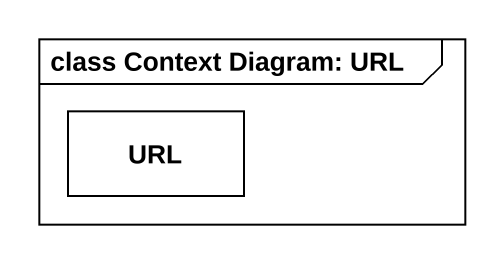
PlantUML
@startuml
mainframe class Context Diagram: URL
hide circle
hide empty members
class URL
@enduml
